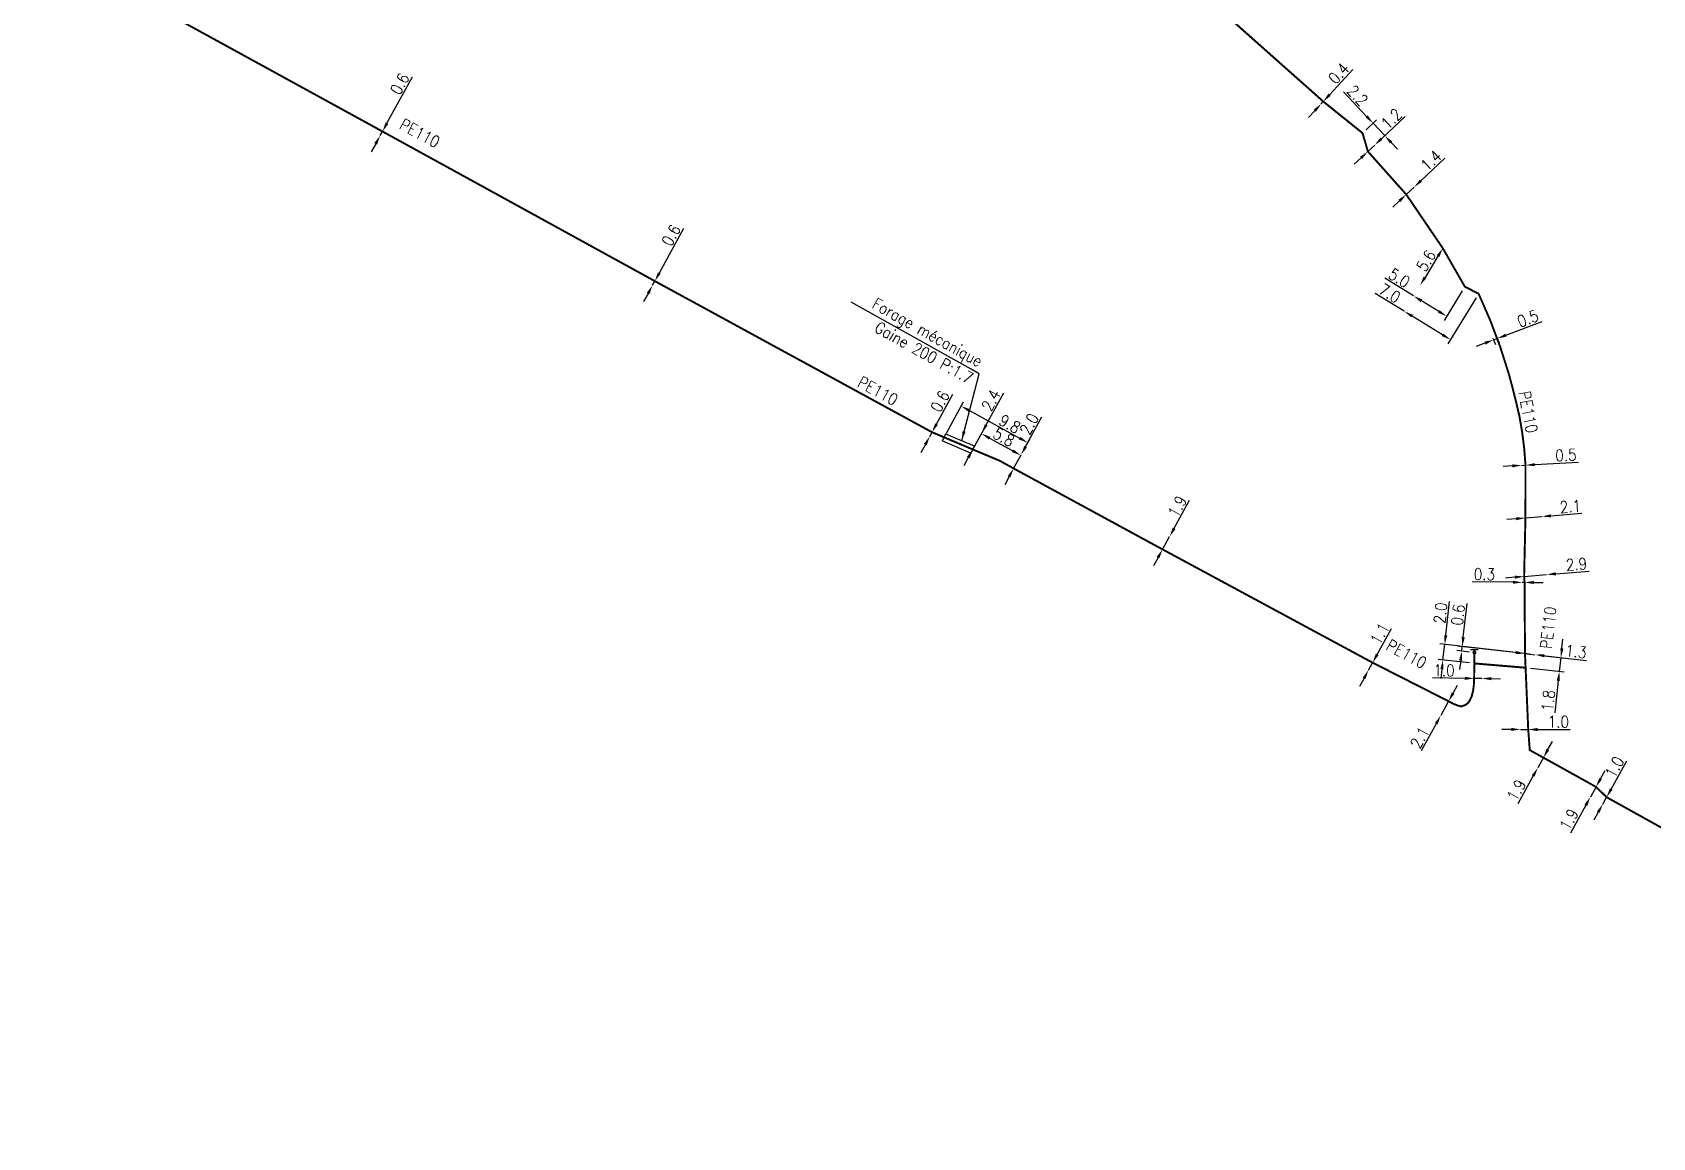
# Model space of a CAD drawing. Header units: millimetres. Extents: x 108995 to 110001, y 128245 to 129001.
# Drawn here: x 109279.2 to 109488.1, y 128623.9 to 128766.4 of the extents above; entities that cross this region are included whole.
import ezdxf
from ezdxf.enums import TextEntityAlignment as Align

# ---------------------------------------------------------------- set-up
doc = ezdxf.new("R2010")
doc.units = ezdxf.units.MM
doc.header["$PDMODE"] = 34
doc.linetypes.add('L_100_PE', pattern=[14, 10, -1.5, 1, -1.5])
doc.layers.get('0').update_dxf_attribs({"linetype": 'CONTINUOUS'})
doc.layers.get('Defpoints').update_dxf_attribs({"linetype": 'CONTINUOUS'})
for name, color, linetype in [('L_140', 3, 'CONTINUOUS'), ('L_300', 7, 'CONTINUOUS'), ('L_340', 7, 'CONTINUOUS'), ('L_400', 7, 'CONTINUOUS')]:
    doc.layers.add(name, color=color, linetype=linetype)
doc.styles.add('G_ROMANS', font='ROMANS.SHX', dxfattribs={"width": 0.75})
doc.styles.get("Standard").update_dxf_attribs({"font": 'romans.shx', "width": 0.85})
doc.dimstyles.get("Standard").update_dxf_attribs({"dimtxt": 1.5, "dimasz": 1.2, "dimexe": 0.625, "dimexo": 0.625, "dimgap": 0.25, "dimtad": 1, "dimdec": 1, "dimzin": 0, "dimdsep": 46, "dimtxsty": 'Standard', "dimcen": -0.5, "dimadec": 0, "dimazin": 0, "dimtfac": 1, "dimtdec": 1, "dimtmove": 0, "dimatfit": 3, "dimfxl": 1, "dimtolj": 1, "dimtzin": 0, "dimarcsym": 0})

# ---------------------------------------------------------------- blocks, each defined once
blk = doc.blocks.new('*D339')
at = {"layer": 'Defpoints', "color": 0, "linetype": 'Continuous', "transparency": 16777216}
for p in [(109452.27, 128751.89), (109452.27, 128751.89), (109451.39, 128751.07)]:
    blk.add_point(p, dxfattribs=at)
at = {"layer": 'L_140', "color": 0, "linetype": 'Continuous', "lineweight": -2, "transparency": 16777216}
for p, q in [((109453.14, 128752.71), (109456.19, 128755.58)), ((109451.39, 128751.07), (109452.27, 128751.89)), ((109450.52, 128750.24), (109449.64, 128749.42))]:
    blk.add_line(p, q, dxfattribs=at)
at = {"layer": 'L_140', "color": 0, "linetype": 'Continuous', "transparency": 16777216}
for points in [[(109453, 128752.86), (109453.28, 128752.56), (109452.27, 128751.89)], [(109450.38, 128750.39), (109450.65, 128750.1), (109451.39, 128751.07)]]:
    blk.add_solid(points, dxfattribs=at)
at = {"layer": 'L_140', "color": 0, "linetype": 'Continuous', "transparency": 16777216, "insert": (109454.42, 128755.28), "char_height": 1.5, "attachment_point": 5, "rotation": 43.2422}
blk.add_mtext('\\A1;1.2', dxfattribs=at)
blk = doc.blocks.new('*D340')
at = {"layer": 'Defpoints', "color": 0, "linetype": 'Continuous', "transparency": 16777216}
for p in [(109456.34, 128745.52), (109457.36, 128746.48), (109457.36, 128746.48)]:
    blk.add_point(p, dxfattribs=at)
at = {"layer": 'L_140', "color": 0, "linetype": 'Continuous', "lineweight": -2, "transparency": 16777216}
for p, q in [((109458.23, 128747.3), (109461.33, 128750.21)), ((109455.91, 128745.97), (109455.91, 128745.97)), ((109456.34, 128745.52), (109457.36, 128746.48)), ((109456.93, 128746.93), (109456.93, 128746.93)), ((109455.46, 128744.69), (109454.59, 128743.87))]:
    blk.add_line(p, q, dxfattribs=at)
at = {"layer": 'L_140', "color": 0, "linetype": 'Continuous', "transparency": 16777216}
for points in [[(109458.09, 128747.44), (109458.37, 128747.15), (109457.36, 128746.48)], [(109455.33, 128744.84), (109455.6, 128744.55), (109456.34, 128745.52)]]:
    blk.add_solid(points, dxfattribs=at)
at = {"layer": 'L_140', "color": 0, "linetype": 'Continuous', "transparency": 16777216, "insert": (109459.53, 128749.89), "char_height": 1.5, "attachment_point": 5, "rotation": 43.2422}
blk.add_mtext('\\A1;1.4', dxfattribs=at)
blk = doc.blocks.new('*D341')
at = {"layer": 'Defpoints', "color": 0, "linetype": 'Continuous', "transparency": 16777216}
for p in [(109445.36, 128757.21), (109445.36, 128757.21), (109445.64, 128757.51)]:
    blk.add_point(p, dxfattribs=at)
at = {"layer": 'L_140', "color": 0, "linetype": 'Continuous', "lineweight": -2, "transparency": 16777216}
for p, q in [((109446.45, 128758.39), (109449.46, 128761.65)), ((109444.55, 128756.33), (109443.74, 128755.45)), ((109445.36, 128757.21), (109445.64, 128757.51))]:
    blk.add_line(p, q, dxfattribs=at)
at = {"layer": 'L_140', "color": 0, "linetype": 'Continuous', "transparency": 16777216}
for points in [[(109446.3, 128758.53), (109446.6, 128758.25), (109445.64, 128757.51)], [(109444.4, 128756.47), (109444.7, 128756.2), (109445.36, 128757.21)]]:
    blk.add_solid(points, dxfattribs=at)
at = {"layer": 'L_140', "color": 0, "linetype": 'Continuous', "transparency": 16777216, "insert": (109447.62, 128761.14), "char_height": 1.5, "attachment_point": 5, "rotation": 47.2914}
blk.add_mtext('\\A1;0.4', dxfattribs=at)
blk = doc.blocks.new('*D342')
at = {"layer": 'Defpoints', "color": 0, "linetype": 'Continuous', "transparency": 16777216}
for p in [(109450.7, 128753.44), (109452.21, 128751.83), (109453.56, 128753.11)]:
    blk.add_point(p, dxfattribs=at)
at = {"layer": 'L_140', "color": 0, "linetype": 'Continuous', "lineweight": -2, "transparency": 16777216}
for p, q in [((109451.23, 128755.58), (109448.24, 128758.77)), ((109451.16, 128753.87), (109452.51, 128755.14)), ((109453.56, 128753.11), (109452.05, 128754.71)), ((109454.38, 128752.23), (109455.21, 128751.36))]:
    blk.add_line(p, q, dxfattribs=at)
at = {"layer": 'L_140', "color": 0, "linetype": 'Continuous', "transparency": 16777216}
for points in [[(109451.38, 128755.72), (109451.09, 128755.45), (109452.05, 128754.71)], [(109454.53, 128752.37), (109454.24, 128752.1), (109453.56, 128753.11)]]:
    blk.add_solid(points, dxfattribs=at)
at = {"layer": 'L_140', "color": 0, "linetype": 'Continuous', "transparency": 16777216, "insert": (109450.05, 128758.3), "char_height": 1.5, "attachment_point": 5, "rotation": 313.2422}
blk.add_mtext('\\A1;2.2', dxfattribs=at)
blk = doc.blocks.new('*D343')
at = {"layer": 'Defpoints', "color": 0, "linetype": 'Continuous', "transparency": 16777216}
for p in [(109471.71, 128703.8), (109473.81, 128703.98), (109473.81, 128703.98)]:
    blk.add_point(p, dxfattribs=at)
at = {"layer": 'L_140', "color": 0, "linetype": 'Continuous', "lineweight": -2, "transparency": 16777216}
for p, q in [((109470.52, 128703.7), (109469.32, 128703.61)), ((109471.71, 128703.8), (109473.81, 128703.98)), ((109475, 128704.08), (109478.99, 128704.41))]:
    blk.add_line(p, q, dxfattribs=at)
at = {"layer": 'L_140', "color": 0, "linetype": 'Continuous', "transparency": 16777216}
for points in [[(109470.5, 128703.9), (109470.53, 128703.51), (109471.71, 128703.8)], [(109474.98, 128704.28), (109475.02, 128703.88), (109473.81, 128703.98)]]:
    blk.add_solid(points, dxfattribs=at)
at = {"layer": 'L_140', "color": 0, "linetype": 'Continuous', "transparency": 16777216, "insert": (109477.51, 128705.29), "char_height": 1.5, "attachment_point": 5, "rotation": 4.7749}
blk.add_mtext('\\A1;2.1', dxfattribs=at)
blk = doc.blocks.new('*D344')
at = {"layer": 'Defpoints', "color": 0, "linetype": 'Continuous', "transparency": 16777216}
for p in [(109471.54, 128696.26), (109474.43, 128696.5), (109474.43, 128696.5)]:
    blk.add_point(p, dxfattribs=at)
at = {"layer": 'L_140', "color": 0, "linetype": 'Continuous', "lineweight": -2, "transparency": 16777216}
for p, q in [((109470.34, 128696.16), (109469.15, 128696.06)), ((109471.54, 128696.26), (109474.43, 128696.5)), ((109475.63, 128696.6), (109479.92, 128696.96))]:
    blk.add_line(p, q, dxfattribs=at)
at = {"layer": 'L_140', "color": 0, "linetype": 'Continuous', "transparency": 16777216}
for points in [[(109470.33, 128696.36), (109470.36, 128695.96), (109471.54, 128696.26)], [(109475.61, 128696.8), (109475.64, 128696.4), (109474.43, 128696.5)]]:
    blk.add_solid(points, dxfattribs=at)
at = {"layer": 'L_140', "color": 0, "linetype": 'Continuous', "transparency": 16777216, "insert": (109478.29, 128697.83), "char_height": 1.5, "attachment_point": 5, "rotation": 4.7748}
blk.add_mtext('\\A1;2.9', dxfattribs=at)
blk = doc.blocks.new('*D345')
at = {"layer": 'Defpoints', "color": 0, "linetype": 'Continuous', "transparency": 16777216}
for p in [(109461.06, 128738.58), (109458.13, 128733.81), (109458.13, 128733.81)]:
    blk.add_point(p, dxfattribs=at)
at = {"layer": 'L_140', "color": 0, "linetype": 'Continuous', "lineweight": -2, "transparency": 16777216}
blk.add_line((109460.43, 128737.56), (109458.76, 128734.83), dxfattribs=at)
at = {"layer": 'L_140', "color": 0, "linetype": 'Continuous', "transparency": 16777216}
for points in [[(109460.26, 128737.67), (109460.6, 128737.46), (109461.06, 128738.58)], [(109458.58, 128734.94), (109458.93, 128734.73), (109458.13, 128733.81)]]:
    blk.add_solid(points, dxfattribs=at)
at = {"layer": 'L_140', "color": 0, "linetype": 'Continuous', "transparency": 16777216, "insert": (109458.9, 128736.98), "char_height": 1.5, "attachment_point": 5, "rotation": 58.447}
blk.add_mtext('\\A1;5.6', dxfattribs=at)
blk = doc.blocks.new('*D346')
at = {"layer": 'Defpoints', "color": 0, "linetype": 'Continuous', "transparency": 16777216}
for p in [(109467.3, 128727.59), (109467.61, 128726.78), (109467.77, 128727.77)]:
    blk.add_point(p, dxfattribs=at)
at = {"layer": 'L_140', "color": 0, "linetype": 'Continuous', "lineweight": -2, "transparency": 16777216}
for p, q in [((109469.2, 128727.38), (109473.87, 128729.15)), ((109466.49, 128726.35), (109465.36, 128725.92)), ((109467.52, 128727), (109467.83, 128726.19)), ((109467.61, 128726.78), (109468.08, 128726.95)), ((109467.99, 128727.18), (109468.3, 128726.37))]:
    blk.add_line(p, q, dxfattribs=at)
at = {"layer": 'L_140', "color": 0, "linetype": 'Continuous', "transparency": 16777216}
for points in [[(109466.42, 128726.54), (109466.56, 128726.16), (109467.61, 128726.78)], [(109469.13, 128727.56), (109469.27, 128727.19), (109468.08, 128726.95)]]:
    blk.add_solid(points, dxfattribs=at)
at = {"layer": 'L_140', "color": 0, "linetype": 'Continuous', "transparency": 16777216, "insert": (109472.03, 128729.52), "char_height": 1.5, "attachment_point": 5, "rotation": 20.7503}
blk.add_mtext('\\A1;0.5', dxfattribs=at)
blk = doc.blocks.new('*D347')
at = {"layer": 'Defpoints', "color": 0, "linetype": 'Continuous', "transparency": 16777216}
for p in [(109471.22, 128710.59), (109471.22, 128710.59), (109471.72, 128710.61)]:
    blk.add_point(p, dxfattribs=at)
at = {"layer": 'L_140', "color": 0, "linetype": 'Continuous', "lineweight": -2, "transparency": 16777216}
for p, q in [((109470.02, 128710.52), (109468.83, 128710.45)), ((109471.22, 128710.59), (109471.72, 128710.61)), ((109472.92, 128710.68), (109478.57, 128711))]:
    blk.add_line(p, q, dxfattribs=at)
at = {"layer": 'L_140', "color": 0, "linetype": 'Continuous', "transparency": 16777216}
for points in [[(109470.01, 128710.72), (109470.03, 128710.32), (109471.22, 128710.59)], [(109472.91, 128710.88), (109472.93, 128710.48), (109471.72, 128710.61)]]:
    blk.add_solid(points, dxfattribs=at)
at = {"layer": 'L_140', "color": 0, "linetype": 'Continuous', "transparency": 16777216, "insert": (109476.93, 128711.91), "char_height": 1.5, "attachment_point": 5, "rotation": 3.1886}
blk.add_mtext('\\A1;0.5', dxfattribs=at)
blk = doc.blocks.new('*D348')
at = {"layer": 'Defpoints', "color": 0, "linetype": 'Continuous', "transparency": 16777216}
for p in [(109459.63, 128736.25), (109463.89, 128733.64), (109457.28, 128732.44)]:
    blk.add_point(p, dxfattribs=at)
at = {"layer": 'L_140', "color": 0, "linetype": 'Continuous', "lineweight": -2, "transparency": 16777216}
for p, q in [((109457.28, 128732.44), (109453.56, 128734.72)), ((109463.56, 128733.1), (109461.22, 128729.29)), ((109460.52, 128730.45), (109458.31, 128731.81))]:
    blk.add_line(p, q, dxfattribs=at)
at = {"layer": 'L_140', "color": 0, "linetype": 'Continuous', "transparency": 16777216}
for points in [[(109458.41, 128731.98), (109458.2, 128731.64), (109457.28, 128732.44)], [(109460.63, 128730.62), (109460.42, 128730.28), (109461.54, 128729.82)]]:
    blk.add_solid(points, dxfattribs=at)
at = {"layer": 'L_140', "color": 0, "linetype": 'Continuous', "transparency": 16777216, "insert": (109455.43, 128734.75), "char_height": 1.5, "attachment_point": 5, "rotation": 328.447}
blk.add_mtext('\\A1;5.0', dxfattribs=at)
blk = doc.blocks.new('*D349')
at = {"layer": 'Defpoints', "color": 0, "linetype": 'Continuous', "transparency": 16777216}
for p in [(109459.71, 128736.38), (109465.67, 128732.72), (109456.07, 128730.46)]:
    blk.add_point(p, dxfattribs=at)
at = {"layer": 'L_140', "color": 0, "linetype": 'Continuous', "lineweight": -2, "transparency": 16777216}
for p, q in [((109456.07, 128730.46), (109452.35, 128732.75)), ((109465.35, 128732.19), (109461.71, 128726.27)), ((109461.01, 128727.43), (109457.09, 128729.84))]:
    blk.add_line(p, q, dxfattribs=at)
at = {"layer": 'L_140', "color": 0, "linetype": 'Continuous', "transparency": 16777216}
for points in [[(109457.2, 128730.01), (109456.99, 128729.67), (109456.07, 128730.46)], [(109461.12, 128727.6), (109460.91, 128727.26), (109462.04, 128726.8)]]:
    blk.add_solid(points, dxfattribs=at)
at = {"layer": 'L_140', "color": 0, "linetype": 'Continuous', "transparency": 16777216, "insert": (109454.22, 128732.77), "char_height": 1.5, "attachment_point": 5, "rotation": 328.447}
blk.add_mtext('\\A1;7.0', dxfattribs=at)
blk = doc.blocks.new('*D443')
at = {"layer": 'Defpoints', "color": 0, "linetype": 'Continuous', "transparency": 16777216}
for p in [(109324.3, 128753.65), (109324.3, 128753.65), (109324.01, 128753.12)]:
    blk.add_point(p, dxfattribs=at)
at = {"layer": 'L_140', "color": 0, "linetype": 'Continuous', "lineweight": -2, "transparency": 16777216}
for p, q in [((109324.88, 128754.7), (109328.17, 128760.7)), ((109323.76, 128753.95), (109323.76, 128753.95)), ((109324.01, 128753.12), (109324.3, 128753.65)), ((109323.44, 128752.07), (109322.86, 128751.02)), ((109323.47, 128753.43), (109323.47, 128753.43))]:
    blk.add_line(p, q, dxfattribs=at)
at = {"layer": 'L_140', "color": 0, "linetype": 'Continuous', "transparency": 16777216}
for points in [[(109324.7, 128754.8), (109325.06, 128754.61), (109324.3, 128753.65)], [(109323.26, 128752.17), (109323.61, 128751.98), (109324.01, 128753.12)]]:
    blk.add_solid(points, dxfattribs=at)
at = {"layer": 'L_140', "color": 0, "linetype": 'Continuous', "transparency": 16777216, "insert": (109326.53, 128759.79), "char_height": 1.5, "attachment_point": 5, "rotation": 61.2662}
blk.add_mtext('\\A1;0.6', dxfattribs=at)
blk = doc.blocks.new('*D445')
at = {"layer": 'Defpoints', "color": 0, "linetype": 'Continuous', "transparency": 16777216}
for p in [(109359.14, 128733.82), (109359.43, 128734.35), (109359.43, 128734.35)]:
    blk.add_point(p, dxfattribs=at)
at = {"layer": 'L_140', "color": 0, "linetype": 'Continuous', "lineweight": -2, "transparency": 16777216}
for p, q in [((109360.01, 128735.4), (109363.17, 128741.16)), ((109358.88, 128734.65), (109358.88, 128734.65)), ((109358.56, 128732.77), (109357.98, 128731.72)), ((109358.59, 128734.12), (109358.59, 128734.12)), ((109359.14, 128733.82), (109359.43, 128734.35))]:
    blk.add_line(p, q, dxfattribs=at)
at = {"layer": 'L_140', "color": 0, "linetype": 'Continuous', "transparency": 16777216}
for points in [[(109359.83, 128735.5), (109360.18, 128735.3), (109359.43, 128734.35)], [(109358.39, 128732.87), (109358.74, 128732.67), (109359.14, 128733.82)]]:
    blk.add_solid(points, dxfattribs=at)
at = {"layer": 'L_140', "color": 0, "linetype": 'Continuous', "transparency": 16777216, "insert": (109361.53, 128740.25), "char_height": 1.5, "attachment_point": 5, "rotation": 61.2041}
blk.add_mtext('\\A1;0.6', dxfattribs=at)
blk = doc.blocks.new('*D446')
at = {"layer": 'Defpoints', "color": 0, "linetype": 'Continuous', "transparency": 16777216}
for p in [(109394.89, 128714.33), (109395.18, 128714.86), (109395.18, 128714.86)]:
    blk.add_point(p, dxfattribs=at)
at = {"layer": 'L_140', "color": 0, "linetype": 'Continuous', "lineweight": -2, "transparency": 16777216}
for p, q in [((109395.75, 128715.91), (109397.84, 128719.75)), ((109394.89, 128714.33), (109395.18, 128714.86)), ((109394.32, 128713.28), (109393.74, 128712.22))]:
    blk.add_line(p, q, dxfattribs=at)
at = {"layer": 'L_140', "color": 0, "linetype": 'Continuous', "transparency": 16777216}
for points in [[(109395.58, 128716.01), (109395.93, 128715.82), (109395.18, 128714.86)], [(109394.14, 128713.37), (109394.49, 128713.18), (109394.89, 128714.33)]]:
    blk.add_solid(points, dxfattribs=at)
at = {"layer": 'L_140', "color": 0, "linetype": 'Continuous', "transparency": 16777216, "insert": (109396.21, 128718.84), "char_height": 1.5, "attachment_point": 5, "rotation": 61.4338}
blk.add_mtext('\\A1;0.6', dxfattribs=at)
blk = doc.blocks.new('*D447')
at = {"layer": 'Defpoints', "color": 0, "linetype": 'Continuous', "transparency": 16777216}
for p in [(109401.58, 128714.75), (109400.43, 128712.64), (109400.43, 128712.64)]:
    blk.add_point(p, dxfattribs=at)
at = {"layer": 'L_400', "color": 0, "linetype": 'Continuous', "lineweight": -2, "transparency": 16777216}
for p, q in [((109402.17, 128715.8), (109404.43, 128719.92)), ((109400.43, 128712.64), (109401.59, 128714.75)), ((109402.13, 128714.45), (109402.14, 128714.45)), ((109399.85, 128711.59), (109399.28, 128710.54))]:
    blk.add_line(p, q, dxfattribs=at)
at = {"layer": 'L_400', "color": 0, "linetype": 'Continuous', "transparency": 16777216}
for points in [[(109401.99, 128715.9), (109402.34, 128715.7), (109401.59, 128714.75)], [(109399.68, 128711.69), (109400.03, 128711.5), (109400.43, 128712.64)]]:
    blk.add_solid(points, dxfattribs=at)
at = {"layer": 'L_400', "color": 0, "linetype": 'Continuous', "transparency": 16777216, "insert": (109402.78, 128718.99), "char_height": 1.5, "attachment_point": 5, "rotation": 61.2062}
blk.add_mtext('\\A1;2.4', dxfattribs=at)
blk = doc.blocks.new('*D448')
at = {"layer": 'Defpoints', "color": 0, "linetype": 'Continuous', "transparency": 16777216}
for p in [(109406.66, 128711.95), (109405.69, 128710.2), (109405.7, 128710.19)]:
    blk.add_point(p, dxfattribs=at)
at = {"layer": 'L_140', "color": 0, "linetype": 'Continuous', "lineweight": -2, "transparency": 16777216}
for p, q in [((109407.24, 128713), (109409.35, 128716.83)), ((109405.7, 128710.19), (109406.67, 128711.95)), ((109407.21, 128711.65), (109407.21, 128711.65)), ((109406.24, 128709.9), (109406.25, 128709.89)), ((109405.12, 128709.14), (109404.55, 128708.09))]:
    blk.add_line(p, q, dxfattribs=at)
at = {"layer": 'L_140', "color": 0, "linetype": 'Continuous', "transparency": 16777216}
for points in [[(109407.07, 128713.1), (109407.42, 128712.9), (109406.67, 128711.95)], [(109404.95, 128709.24), (109405.3, 128709.05), (109405.7, 128710.19)]]:
    blk.add_solid(points, dxfattribs=at)
at = {"layer": 'L_140', "color": 0, "linetype": 'Continuous', "transparency": 16777216, "insert": (109407.71, 128715.92), "char_height": 1.5, "attachment_point": 5, "rotation": 61.2062}
blk.add_mtext('\\A1;2.0', dxfattribs=at)
blk = doc.blocks.new('*D449')
at = {"layer": 'Defpoints', "color": 0, "linetype": 'Continuous', "transparency": 16777216}
for p in [(109400.43, 128712.64), (109406.63, 128711.88), (109406.67, 128711.95)]:
    blk.add_point(p, dxfattribs=at)
at = {"layer": 'L_400', "color": 0, "linetype": 'Continuous', "lineweight": -2, "transparency": 16777216}
for p, q in [((109400.73, 128713.19), (109401.85, 128715.22)), ((109402.6, 128714.1), (109405.58, 128712.46)), ((109406.36, 128711.4), (109406.33, 128711.34))]:
    blk.add_line(p, q, dxfattribs=at)
at = {"layer": 'L_400', "color": 0, "linetype": 'Continuous', "transparency": 16777216}
for points in [[(109402.7, 128714.27), (109402.5, 128713.92), (109401.55, 128714.68)], [(109405.68, 128712.64), (109405.48, 128712.29), (109406.63, 128711.88)]]:
    blk.add_solid(points, dxfattribs=at)
at = {"layer": 'L_400', "color": 0, "linetype": 'Continuous', "transparency": 16777216, "insert": (109404.43, 128714.23), "char_height": 1.5, "attachment_point": 5, "rotation": 331.2062}
blk.add_mtext('\\A1;5.8', dxfattribs=at)
blk = doc.blocks.new('*D450')
at = {"layer": 'Defpoints', "color": 0, "linetype": 'Continuous', "transparency": 16777216}
for p in [(109396.73, 128714.21), (109406.67, 128711.95), (109407.53, 128713.51)]:
    blk.add_point(p, dxfattribs=at)
at = {"layer": 'L_400', "color": 0, "linetype": 'Continuous', "lineweight": -2, "transparency": 16777216}
for p, q in [((109397.03, 128714.75), (109399.24, 128718.78)), ((109399.99, 128717.65), (109406.47, 128714.09)), ((109406.97, 128712.5), (109407.83, 128714.06))]:
    blk.add_line(p, q, dxfattribs=at)
at = {"layer": 'L_400', "color": 0, "linetype": 'Continuous', "transparency": 16777216}
for points in [[(109400.09, 128717.83), (109399.89, 128717.48), (109398.94, 128718.23)], [(109406.57, 128714.27), (109406.38, 128713.92), (109407.53, 128713.51)]]:
    blk.add_solid(points, dxfattribs=at)
at = {"layer": 'L_400', "color": 0, "linetype": 'Continuous', "transparency": 16777216, "insert": (109405.2, 128715.93), "char_height": 1.5, "attachment_point": 5, "rotation": 331.2062}
blk.add_mtext('\\A1;9.8', dxfattribs=at)
blk = doc.blocks.new('*D451')
at = {"layer": 'Defpoints', "color": 0, "linetype": 'Continuous', "transparency": 16777216}
for p in [(109425.82, 128701.42), (109424.91, 128699.75), (109424.91, 128699.75)]:
    blk.add_point(p, dxfattribs=at)
at = {"layer": 'L_140', "color": 0, "linetype": 'Continuous', "lineweight": -2, "transparency": 16777216}
for p, q in [((109426.4, 128702.47), (109428.39, 128706.09)), ((109424.91, 128699.75), (109425.82, 128701.42)), ((109424.33, 128698.7), (109423.75, 128697.65))]:
    blk.add_line(p, q, dxfattribs=at)
at = {"layer": 'L_140', "color": 0, "linetype": 'Continuous', "transparency": 16777216}
for points in [[(109426.23, 128702.57), (109426.58, 128702.37), (109425.82, 128701.42)], [(109424.15, 128698.8), (109424.5, 128698.61), (109424.91, 128699.75)]]:
    blk.add_solid(points, dxfattribs=at)
at = {"layer": 'L_140', "color": 0, "linetype": 'Continuous', "transparency": 16777216, "insert": (109426.81, 128705.29), "char_height": 1.5, "attachment_point": 5, "rotation": 61.2062}
blk.add_mtext('\\A1;1.9', dxfattribs=at)
blk = doc.blocks.new('*D452')
at = {"layer": 'Defpoints', "color": 0, "linetype": 'Continuous', "transparency": 16777216}
for p in [(109452, 128685.14), (109452, 128685.14), (109451.47, 128684.18)]:
    blk.add_point(p, dxfattribs=at)
at = {"layer": 'L_140', "color": 0, "linetype": 'Continuous', "lineweight": -2, "transparency": 16777216}
for p, q in [((109452.58, 128686.19), (109454.43, 128689.54)), ((109451.47, 128684.18), (109452, 128685.14)), ((109450.89, 128683.13), (109450.31, 128682.08))]:
    blk.add_line(p, q, dxfattribs=at)
at = {"layer": 'L_140', "color": 0, "linetype": 'Continuous', "transparency": 16777216}
for points in [[(109452.41, 128686.29), (109452.76, 128686.1), (109452, 128685.14)], [(109450.72, 128683.23), (109451.07, 128683.03), (109451.47, 128684.18)]]:
    blk.add_solid(points, dxfattribs=at)
at = {"layer": 'L_140', "color": 0, "linetype": 'Continuous', "transparency": 16777216, "insert": (109452.92, 128688.88), "char_height": 1.5, "attachment_point": 5, "rotation": 61.1135}
blk.add_mtext('\\A1;1.1', dxfattribs=at)
blk = doc.blocks.new('*D453')
at = {"layer": 'Defpoints', "color": 0, "linetype": 'Continuous', "transparency": 16777216}
for p in [(109460.78, 128678.32), (109461.8, 128680.16), (109461.8, 128680.16)]:
    blk.add_point(p, dxfattribs=at)
at = {"layer": 'L_140', "color": 0, "linetype": 'Continuous', "lineweight": -2, "transparency": 16777216}
for p, q in [((109462.38, 128681.21), (109462.96, 128682.26)), ((109461.8, 128680.16), (109460.78, 128678.32)), ((109460.2, 128677.27), (109458.27, 128673.76))]:
    blk.add_line(p, q, dxfattribs=at)
at = {"layer": 'L_140', "color": 0, "linetype": 'Continuous', "transparency": 16777216}
for points in [[(109462.2, 128681.3), (109462.55, 128681.11), (109461.8, 128680.16)], [(109460.03, 128677.36), (109460.38, 128677.17), (109460.78, 128678.32)]]:
    blk.add_solid(points, dxfattribs=at)
at = {"layer": 'L_140', "color": 0, "linetype": 'Continuous', "transparency": 16777216, "insert": (109458.07, 128675.47), "char_height": 1.5, "attachment_point": 5, "rotation": 61.1135}
blk.add_mtext('\\A1;2.1', dxfattribs=at)
blk = doc.blocks.new('*D454')
at = {"layer": 'Defpoints', "color": 0, "linetype": 'Continuous', "transparency": 16777216}
for p in [(109465.09, 128683.11), (109465.09, 128683.11), (109466.09, 128683.1)]:
    blk.add_point(p, dxfattribs=at)
at = {"layer": 'L_140', "color": 0, "linetype": 'Continuous', "lineweight": -2, "transparency": 16777216}
for p, q in [((109463.89, 128683.12), (109459.71, 128683.17)), ((109466.09, 128683.1), (109465.09, 128683.11)), ((109465.09, 128682.48), (109465.09, 128682.48)), ((109466.09, 128682.47), (109466.09, 128682.47)), ((109467.29, 128683.08), (109468.49, 128683.07))]:
    blk.add_line(p, q, dxfattribs=at)
at = {"layer": 'L_140', "color": 0, "linetype": 'Continuous', "transparency": 16777216}
for points in [[(109463.9, 128683.32), (109463.89, 128682.92), (109465.09, 128683.11)], [(109467.3, 128683.28), (109467.29, 128682.88), (109466.09, 128683.1)]]:
    blk.add_solid(points, dxfattribs=at)
at = {"layer": 'L_140', "color": 0, "linetype": 'Continuous', "transparency": 16777216, "insert": (109461.21, 128684.15), "char_height": 1.5, "attachment_point": 5, "rotation": 359.3201}
blk.add_mtext('\\A1;1.0', dxfattribs=at)
blk = doc.blocks.new('*D455')
at = {"layer": 'Defpoints', "color": 0, "linetype": 'Continuous', "transparency": 16777216}
for p in [(109463.49, 128686.63), (109465.13, 128686.44), (109472.94, 128686.17)]:
    blk.add_point(p, dxfattribs=at)
at = {"layer": 'L_340', "color": 0, "linetype": 'Continuous', "lineweight": -2, "transparency": 16777216}
for p, q in [((109463.69, 128688.42), (109464.18, 128692.76)), ((109464.51, 128686.51), (109462.87, 128686.7)), ((109472.32, 128686.24), (109462.94, 128687.29)), ((109463.49, 128686.63), (109463.56, 128687.22)), ((109463.36, 128685.43), (109463.22, 128684.24))]:
    blk.add_line(p, q, dxfattribs=at)
at = {"layer": 'L_340', "color": 0, "linetype": 'Continuous', "transparency": 16777216}
for points in [[(109463.16, 128685.46), (109463.55, 128685.41), (109463.49, 128686.63)], [(109463.49, 128688.44), (109463.89, 128688.39), (109463.56, 128687.22)]]:
    blk.add_solid(points, dxfattribs=at)
at = {"layer": 'L_340', "color": 0, "linetype": 'Continuous', "transparency": 16777216, "insert": (109463.01, 128691.3), "char_height": 1.5, "attachment_point": 5, "rotation": 83.5943}
blk.add_mtext('\\A1;0.6', dxfattribs=at)
blk = doc.blocks.new('*D456')
at = {"layer": 'Defpoints', "color": 0, "linetype": 'Continuous', "transparency": 16777216}
for p in [(109461.07, 128685.49), (109465.12, 128685.04), (109472.94, 128686.17)]:
    blk.add_point(p, dxfattribs=at)
at = {"layer": 'L_140', "color": 0, "linetype": 'Continuous', "lineweight": -2, "transparency": 16777216}
for p, q in [((109461.43, 128688.67), (109461.92, 128693.01)), ((109472.32, 128686.24), (109460.68, 128687.55)), ((109461.07, 128685.49), (109461.3, 128687.48)), ((109464.5, 128685.11), (109460.45, 128685.56)), ((109460.94, 128684.3), (109460.81, 128683.1))]:
    blk.add_line(p, q, dxfattribs=at)
at = {"layer": 'L_140', "color": 0, "linetype": 'Continuous', "transparency": 16777216}
for points in [[(109461.23, 128688.69), (109461.63, 128688.65), (109461.3, 128687.48)], [(109460.74, 128684.32), (109461.14, 128684.27), (109461.07, 128685.49)]]:
    blk.add_solid(points, dxfattribs=at)
at = {"layer": 'L_140', "color": 0, "linetype": 'Continuous', "transparency": 16777216, "insert": (109460.75, 128691.55), "char_height": 1.5, "attachment_point": 5, "rotation": 83.5943}
blk.add_mtext('\\A1;2.0', dxfattribs=at)
blk = doc.blocks.new('L_340_07')
at = {"color": 0, "linetype": 'Continuous', "const_width": 0.25, "flags": 128}
blk.add_lwpolyline([(0, 0), (0.35, 0)], dxfattribs=at)
at = {"color": 0, "linetype": 'Continuous', "flags": 128}
blk.add_lwpolyline([(0.35, -0.5), (0.35, 0.5)], dxfattribs=at)
at = {"color": 0, "linetype": 'Continuous', "width": 0.75, "flags": 3}
for tag, p in [('DEF_LEG', (0.72, -3.47)), ('DEF_COUP', (0.72, -5.97)), ('DEF_TYPE', (0.72, -8.47))]:
    blk.add_attdef(tag, text='', height=1.2, dxfattribs=at).set_placement(p, align=Align.MIDDLE)
blk = doc.blocks.new('L_300_12')
at = {"color": 0, "linetype": 'Continuous', "const_width": 0.248, "flags": 128}
blk.add_lwpolyline([(-0.13, 0, 1), (0.13, 0, 1)], format="xyb", close=True, dxfattribs=at)
at = {"linetype": 'Continuous', "style": 'G_ROMANS', "width": 0.75}
blk.add_attdef('P', text='', height=1, dxfattribs=at).set_placement((0, 1.33), align=Align.MIDDLE_CENTER)
at = {"color": 0, "linetype": 'Continuous', "width": 0.75, "flags": 3}
for tag, p in [('DEF_LEG', (0, -5)), ('DEF_COUP', (0, -7.5)), ('DEF_TYPE', (0, -10))]:
    blk.add_attdef(tag, text='', height=1.2, dxfattribs=at).set_placement(p, align=Align.MIDDLE)
blk = doc.blocks.new('*D457')
at = {"layer": 'Defpoints', "color": 0, "linetype": 'Continuous', "transparency": 16777216}
for p in [(109471.65, 128686.31), (109471.65, 128686.31), (109472.94, 128686.17)]:
    blk.add_point(p, dxfattribs=at)
at = {"layer": 'L_140', "color": 0, "linetype": 'Continuous', "lineweight": -2, "transparency": 16777216}
for p, q in [((109470.46, 128686.45), (109469.27, 128686.58)), ((109471.58, 128685.69), (109471.58, 128685.69)), ((109471.65, 128686.31), (109472.94, 128686.17)), ((109472.87, 128685.55), (109472.87, 128685.55)), ((109474.14, 128686.04), (109479.6, 128685.42))]:
    blk.add_line(p, q, dxfattribs=at)
at = {"layer": 'L_140', "color": 0, "linetype": 'Continuous', "transparency": 16777216}
for points in [[(109470.48, 128686.65), (109470.44, 128686.25), (109471.65, 128686.31)], [(109474.16, 128686.23), (109474.11, 128685.84), (109472.94, 128686.17)]]:
    blk.add_solid(points, dxfattribs=at)
at = {"layer": 'L_140', "color": 0, "linetype": 'Continuous', "transparency": 16777216, "insert": (109478.23, 128686.58), "char_height": 1.5, "attachment_point": 5, "rotation": 353.5943}
blk.add_mtext('\\A1;1.3', dxfattribs=at)
blk = doc.blocks.new('*D458')
at = {"layer": 'Defpoints', "color": 0, "linetype": 'Continuous', "transparency": 16777216}
for p in [(109471.07, 128676.53), (109472.07, 128676.52), (109472.07, 128676.52)]:
    blk.add_point(p, dxfattribs=at)
at = {"layer": 'L_140', "color": 0, "linetype": 'Continuous', "lineweight": -2, "transparency": 16777216}
for p, q in [((109469.87, 128676.53), (109468.67, 128676.53)), ((109471.07, 128676.53), (109472.07, 128676.52)), ((109473.27, 128676.52), (109477.46, 128676.52))]:
    blk.add_line(p, q, dxfattribs=at)
at = {"layer": 'L_140', "color": 0, "linetype": 'Continuous', "transparency": 16777216}
for points in [[(109469.87, 128676.73), (109469.87, 128676.33), (109471.07, 128676.53)], [(109473.27, 128676.72), (109473.27, 128676.32), (109472.07, 128676.52)]]:
    blk.add_solid(points, dxfattribs=at)
at = {"layer": 'L_140', "color": 0, "linetype": 'Continuous', "transparency": 16777216, "insert": (109475.96, 128677.52), "char_height": 1.5, "attachment_point": 5, "rotation": 359.9781}
blk.add_mtext('\\A1;1.0', dxfattribs=at)
blk = doc.blocks.new('*D459')
at = {"layer": 'Defpoints', "color": 0, "linetype": 'Continuous', "transparency": 16777216}
for p in [(109471.73, 128684.49), (109472.94, 128686.17), (109476.28, 128685.79)]:
    blk.add_point(p, dxfattribs=at)
at = {"layer": 'L_140', "color": 0, "linetype": 'Continuous', "lineweight": -2, "transparency": 16777216}
for p, q in [((109476.42, 128686.99), (109476.55, 128688.18)), ((109473.57, 128686.1), (109476.9, 128685.72)), ((109476.28, 128685.79), (109476.08, 128684.01)), ((109472.35, 128684.42), (109476.7, 128683.94)), ((109475.95, 128682.81), (109475.48, 128678.65))]:
    blk.add_line(p, q, dxfattribs=at)
at = {"layer": 'L_140', "color": 0, "linetype": 'Continuous', "transparency": 16777216}
for points in [[(109476.22, 128687.01), (109476.62, 128686.96), (109476.28, 128685.79)], [(109475.75, 128682.84), (109476.15, 128682.79), (109476.08, 128684.01)]]:
    blk.add_solid(points, dxfattribs=at)
at = {"layer": 'L_140', "color": 0, "linetype": 'Continuous', "transparency": 16777216, "insert": (109474.65, 128680.25), "char_height": 1.5, "attachment_point": 5, "rotation": 83.5943}
blk.add_mtext('\\A1;1.8', dxfattribs=at)
blk = doc.blocks.new('*D460')
at = {"layer": 'Defpoints', "color": 0, "linetype": 'Continuous', "transparency": 16777216}
for p in [(109474.03, 128672.89), (109474.03, 128672.89), (109473.3, 128671.58)]:
    blk.add_point(p, dxfattribs=at)
at = {"layer": 'L_140', "color": 0, "linetype": 'Continuous', "lineweight": -2, "transparency": 16777216}
for p, q in [((109474.61, 128673.94), (109475.19, 128674.99)), ((109474.03, 128672.89), (109473.3, 128671.58)), ((109472.71, 128670.53), (109470.71, 128666.92))]:
    blk.add_line(p, q, dxfattribs=at)
at = {"layer": 'L_140', "color": 0, "linetype": 'Continuous', "transparency": 16777216}
for points in [[(109474.43, 128674.04), (109474.78, 128673.84), (109474.03, 128672.89)], [(109472.54, 128670.63), (109472.89, 128670.43), (109473.3, 128671.58)]]:
    blk.add_solid(points, dxfattribs=at)
at = {"layer": 'L_140', "color": 0, "linetype": 'Continuous', "transparency": 16777216, "insert": (109470.55, 128668.69), "char_height": 1.5, "attachment_point": 5, "rotation": 60.94}
blk.add_mtext('\\A1;1.9', dxfattribs=at)
blk = doc.blocks.new('*D461')
at = {"layer": 'Defpoints', "color": 0, "linetype": 'Continuous', "transparency": 16777216}
for p in [(109480.08, 128667.81), (109480.81, 128669.12), (109480.81, 128669.12)]:
    blk.add_point(p, dxfattribs=at)
at = {"layer": 'L_140', "color": 0, "linetype": 'Continuous', "lineweight": -2, "transparency": 16777216}
for p, q in [((109481.4, 128670.17), (109481.98, 128671.22)), ((109480.81, 128669.12), (109480.08, 128667.81)), ((109479.5, 128666.76), (109477.5, 128663.15))]:
    blk.add_line(p, q, dxfattribs=at)
at = {"layer": 'L_140', "color": 0, "linetype": 'Continuous', "transparency": 16777216}
for points in [[(109481.22, 128670.26), (109481.57, 128670.07), (109480.81, 128669.12)], [(109479.33, 128666.86), (109479.68, 128666.66), (109480.08, 128667.81)]]:
    blk.add_solid(points, dxfattribs=at)
at = {"layer": 'L_140', "color": 0, "linetype": 'Continuous', "transparency": 16777216, "insert": (109477.33, 128664.92), "char_height": 1.5, "attachment_point": 5, "rotation": 60.94}
blk.add_mtext('\\A1;1.9', dxfattribs=at)
blk = doc.blocks.new('*D462')
at = {"layer": 'Defpoints', "color": 0, "linetype": 'Continuous', "transparency": 16777216}
for p in [(109482.18, 128667.79), (109482.18, 128667.79), (109481.69, 128666.91)]:
    blk.add_point(p, dxfattribs=at)
at = {"layer": 'L_140', "color": 0, "linetype": 'Continuous', "lineweight": -2, "transparency": 16777216}
for p, q in [((109482.76, 128668.84), (109484.8, 128672.5)), ((109481.69, 128666.91), (109482.18, 128667.79)), ((109481.11, 128665.86), (109480.53, 128664.82))]:
    blk.add_line(p, q, dxfattribs=at)
at = {"layer": 'L_140', "color": 0, "linetype": 'Continuous', "transparency": 16777216}
for points in [[(109482.59, 128668.93), (109482.94, 128668.74), (109482.18, 128667.79)], [(109480.93, 128665.96), (109481.28, 128665.77), (109481.69, 128666.91)]]:
    blk.add_solid(points, dxfattribs=at)
at = {"layer": 'L_140', "color": 0, "linetype": 'Continuous', "transparency": 16777216, "insert": (109483.2, 128671.68), "char_height": 1.5, "attachment_point": 5, "rotation": 60.94}
blk.add_mtext('\\A1;1.0', dxfattribs=at)
blk = doc.blocks.new('*D477')
at = {"layer": 'Defpoints', "color": 0, "linetype": 'Continuous', "transparency": 16777216}
for p in [(109471.3, 128695.49), (109471.6, 128695.49), (109471.6, 128695.49)]:
    blk.add_point(p, dxfattribs=at)
at = {"layer": 'L_140', "color": 0, "linetype": 'Continuous', "lineweight": -2, "transparency": 16777216}
for p, q in [((109470.1, 128695.51), (109464.82, 128695.57)), ((109471.6, 128695.49), (109471.3, 128695.49)), ((109472.8, 128695.48), (109474, 128695.46)), ((109471.29, 128694.87), (109471.29, 128694.87)), ((109471.59, 128694.86), (109471.59, 128694.86))]:
    blk.add_line(p, q, dxfattribs=at)
at = {"layer": 'L_140', "color": 0, "linetype": 'Continuous', "transparency": 16777216}
for points in [[(109470.1, 128695.71), (109470.09, 128695.31), (109471.3, 128695.49)], [(109472.8, 128695.68), (109472.79, 128695.28), (109471.6, 128695.49)]]:
    blk.add_solid(points, dxfattribs=at)
at = {"layer": 'L_140', "color": 0, "linetype": 'Continuous', "transparency": 16777216, "insert": (109466.42, 128696.55), "char_height": 1.5, "attachment_point": 5, "rotation": 359.323}
blk.add_mtext('\\A1;0.3', dxfattribs=at)

msp = doc.modelspace()

# ---------------------------------------------------------------- linework, layer by layer
at = {"layer": 'L_140', "linetype": 'L_100_PE', "ltscale": 0.5, "const_width": 0.25, "flags": 128}
msp.add_lwpolyline([(109482.58, 128912.39), (109481.22, 128916.23), (109477.45, 128926.82), (109474.76, 128935.81, 0.177329), (109470.12, 128942.02, 0.210802), (109461.99, 128943.36), (109451.13, 128939.35), (109439.29, 128935), (109427.19, 128930.36), (109421.8, 128928.45), (109405.93, 128922.96), (109397.93, 128920.3), (109387, 128916.1), (109375, 128912.22), (109356.43, 128905.57), (109341.11, 128899.97), (109332.8, 128896.94), (109332.43, 128890.82), (109324.74, 128887.99), (109317.45, 128885.37), (109306.65, 128879.74), (109302.73, 128870.13), (109312.07, 128863.35), (109316.47, 128856.63), (109334.04, 128844.69), (109349.69, 128832.68), (109362.19, 128823.15), (109377.16, 128811.48), (109392.7, 128799.66), (109403.34, 128791.45), (109421.9, 128777.3), (109431.58, 128770), (109445.64, 128757.51), (109450.7, 128753.44), (109451.39, 128751.07), (109456.34, 128745.52), (109461.06, 128738.58), (109463.89, 128733.64), (109465.67, 128732.72, -0.039202), (109469.58, 128722.34, -0.011522), (109470.93, 128716.94, -0.034307), (109471.72, 128710.61), (109471.71, 128703.8), (109471.54, 128696.26), (109471.6, 128695.49), (109471.65, 128686.31), (109471.73, 128684.49), (109472.07, 128676.52), (109472.27, 128673.86), (109474.03, 128672.89), (109480.81, 128669.12), (109482.18, 128667.79), (109499.75, 128658.02), (109509.12, 128652.15), (109519.69, 128646.28), (109544.33, 128632.88), (109561.31, 128624.04), (109570.38, 128630.91), (109576.69, 128635.69), (109593.36, 128662.35), (109597.28, 128669.95), (109598.71, 128670.33), (109599.77, 128672.38), (109601.17, 128674.66), (109601.17, 128674.66), (109610.68, 128693.52), (109613.98, 128699.96), (109568.93, 128729.76, -0.061112), (109549.63, 128749.18, -0.014366), (109529.31, 128778.35, -0.010642), (109524.77, 128785.53, -0.011164), (109520.35, 128793.26), (109508.46, 128824.9), (109506.87, 128829.16), (109511.1, 128840.44), (109520, 128844.08), (109518.85, 128847.94), (109518.85, 128848.79), (109518.85, 128848.79)], format="xyb", dxfattribs=at)
for points in [[(109299.69, 128859.46), (109298.65, 128860.22), (109294.19, 128863.8), (109293.13, 128864.37), (109291.52, 128864.93), (109288.92, 128865.64), (109283.95, 128866.49), (109282.25, 128866.41), (109280.91, 128866.07), (109277.29, 128864.98), (109273.53, 128863.29), (109271.38, 128861.49), (109268.43, 128858.42), (109261.75, 128846.81), (109254.2, 128833.24), (109246.62, 128819.78), (109245.1, 128817.31), (109244.56, 128815.51), (109243.8, 128812.74), (109243.03, 128807.79), (109243.3, 128806.39), (109246.43, 128797.6), (109246.86, 128796.4), (109253.99, 128792.38), (109289.06, 128772.97), (109324.3, 128753.65), (109359.43, 128734.35), (109395.18, 128714.86), (109396.72, 128714.21), (109400.43, 128712.64), (109403.91, 128711.18), (109405.7, 128710.19), (109424.91, 128699.75), (109452, 128685.14), (109461.8, 128680.16), (109462.42, 128679.84), (109463.01, 128679.6), (109463.41, 128679.5), (109463.78, 128679.61), (109464.04, 128679.73), (109464.38, 128680.02), (109464.75, 128680.71), (109464.97, 128681.59), (109465.05, 128682.23), (109465.09, 128683.11), (109465.12, 128685.04), (109465.13, 128686.44)], [(109465.12, 128685.04), (109471.73, 128684.49)]]:
    msp.add_lwpolyline(points, dxfattribs=at)
at = {"layer": 'L_400', "color": 7, "linetype": 'CONTINUOUS'}
for p, q in [((109396.53, 128713.74), (109396.73, 128714.21)), ((109396.53, 128713.74), (109400.24, 128712.18)), ((109396.92, 128714.67), (109396.73, 128714.21)), ((109396.92, 128714.67), (109400.63, 128713.11)), ((109400.24, 128712.18), (109400.43, 128712.64)), ((109400.63, 128713.11), (109400.43, 128712.64))]:
    msp.add_line(p, q, dxfattribs=at)

# ---------------------------------------------------------------- block references
at = {"layer": 'L_300', "rotation": 264.1684528604456}
msp.add_blockref('L_300_12', (109465.13, 128686.44), dxfattribs=at)
at = {"layer": 'L_340', "rotation": 89.32014365890527}
msp.add_blockref('L_340_07', (109465.13, 128686.44), dxfattribs=at)

# ---------------------------------------------------------------- texts
at = {"layer": 'L_140', "linetype": 'Continuous', "width": 0.85}
for rotation, p in [(331.3839, (109326.36, 128754.08)), (331.3839, (109385.43, 128720.84)), (83.5943, (109475.09, 128686.86)), (331.3839, (109453.62, 128686.91))]:
    msp.add_text('PE110', height=1.5, rotation=rotation, dxfattribs=at).set_placement(p)
msp.add_text('PE110', height=1.5, rotation=280.632, dxfattribs=at).set_placement((109471.57, 128720.16), align=Align.MIDDLE_LEFT)
at = {"layer": 'L_400', "linetype": 'Continuous', "insert": (109401.87, 128724.52), "char_height": 1.5, "attachment_point": 3, "rotation": 330.7659}
msp.add_mtext('\\A1;Forage mécanique\\PGaine 200 P:1.7', dxfattribs=at)

# ---------------------------------------------------------------- dimensions: what is measured, and where the dimension line sits
at = {"layer": 'L_140', "linetype": 'Continuous'}
for base, p1, p2, angle, picture, middle in [((109445.36, 128757.21), (109445.64, 128757.51), (109445.36, 128757.21), 227.2914, '*D341', (109448.36, 128760.46)), ((109452.27, 128751.89), (109451.39, 128751.07), (109452.27, 128751.89), 43.2422, '*D339', (109455.1, 128754.56)), ((109457.36, 128746.48), (109456.34, 128745.52), (109457.36, 128746.48), 43.2422, '*D340', (109460.22, 128749.16)), ((109458.13, 128733.81), (109461.06, 128738.58), (109458.13, 128733.81), 238.447, '*D345', (109459.75, 128736.46)), ((109467.61, 128726.78), (109467.77, 128727.77), (109467.3, 128727.59), 200.7503, '*D346', (109472.39, 128728.59)), ((109471.22, 128710.59), (109471.72, 128710.61), (109471.22, 128710.59), 183.1886, '*D347', (109476.99, 128710.91)), ((109473.81, 128703.98), (109471.71, 128703.8), (109473.81, 128703.98), 4.7749, '*D343', (109477.6, 128704.3)), ((109474.43, 128696.5), (109471.54, 128696.26), (109474.43, 128696.5), 4.7748, '*D344', (109478.37, 128696.83))]:
    dim = msp.add_linear_dim(base=base, p1=p1, p2=p2, angle=angle, dimstyle='Standard', dxfattribs=at)
    dim.commit()
    dim.dimension.update_dxf_attribs({"geometry": picture, "text_midpoint": middle, "dimtype": 161})
for base, p1, p2, angle, text, picture, middle in [((109324.3, 128753.65), (109324.01, 128753.12), (109324.3, 128753.65), 61.2662, '0.6', '*D443', (109327.41, 128759.31)), ((109359.43, 128734.35), (109359.14, 128733.82), (109359.43, 128734.35), 61.2041, '0.6', '*D445', (109362.41, 128739.77)), ((109395.18, 128714.86), (109394.89, 128714.33), (109395.18, 128714.86), 61.4338, '0.6', '*D446', (109397.09, 128718.36)), ((109405.7, 128710.19), (109406.66, 128711.95), (109405.69, 128710.2), 61.2062, '2.0', '*D448', (109408.58, 128715.44)), ((109424.91, 128699.75), (109425.82, 128701.42), (109424.91, 128699.75), 61.2062, '1.9', '*D451', (109427.68, 128704.8)), ((109471.6, 128695.49), (109471.3, 128695.49), (109471.6, 128695.49), 359.323, '0.3', '*D477', (109466.41, 128695.55)), ((109461.07, 128685.49), (109472.94, 128686.17), (109465.12, 128685.04), 83.5943, '2.0', '*D456', (109461.74, 128691.44)), ((109452, 128685.14), (109451.47, 128684.18), (109452, 128685.14), 61.1135, '1.1', '*D452', (109453.79, 128688.39)), ((109471.65, 128686.31), (109472.94, 128686.17), (109471.65, 128686.31), 353.5943, '1.3', '*D457', (109478.12, 128685.59)), ((109476.28, 128685.79), (109471.73, 128684.49), (109472.94, 128686.17), 263.5943, '1.8', '*D459', (109475.65, 128680.14)), ((109465.09, 128683.11), (109466.09, 128683.1), (109465.09, 128683.11), 359.3201, '1.0', '*D454', (109461.2, 128683.15)), ((109461.8, 128680.16), (109460.78, 128678.32), (109461.8, 128680.16), 61.1135, '2.1', '*D453', (109458.95, 128674.99)), ((109472.07, 128676.52), (109471.07, 128676.53), (109472.07, 128676.52), 359.9781, '1.0', '*D458', (109475.96, 128676.52)), ((109474.03, 128672.89), (109473.3, 128671.58), (109474.03, 128672.89), 60.94, '1.9', '*D460', (109471.42, 128668.2)), ((109482.18, 128667.79), (109481.69, 128666.91), (109482.18, 128667.79), 60.94, '1.0', '*D462', (109484.07, 128671.19)), ((109480.81, 128669.12), (109480.08, 128667.81), (109480.81, 128669.12), 60.94, '1.9', '*D461', (109478.21, 128664.43))]:
    dim = msp.add_linear_dim(base=base, p1=p1, p2=p2, angle=angle, text=text, dimstyle='Standard', dxfattribs=at)
    dim.commit()
    dim.dimension.update_dxf_attribs({"geometry": picture, "text_midpoint": middle, "dimtype": 160})
for base, p1, p2, angle, picture, middle in [((109453.56, 128753.11), (109450.7, 128753.44), (109452.21, 128751.83), 313.2422, '*D342', (109449.32, 128757.61)), ((109456.07, 128730.46), (109465.67, 128732.72), (109459.71, 128736.38), 148.447, '*D349', (109453.7, 128731.92)), ((109457.28, 128732.44), (109463.89, 128733.64), (109459.63, 128736.25), 148.447, '*D348', (109454.91, 128733.89))]:
    dim = msp.add_linear_dim(base=base, p1=p1, p2=p2, angle=angle, dimstyle='Standard', override={"dimse2": 1}, dxfattribs=at)
    dim.commit()
    dim.dimension.update_dxf_attribs({"geometry": picture, "text_midpoint": middle, "dimtype": 161})
at = {"layer": 'L_340', "linetype": 'Continuous'}
dim = msp.add_linear_dim(base=(109463.49, 128686.63), p1=(109472.94, 128686.17), p2=(109465.13, 128686.44), angle=83.5943, text='0.6', dimstyle='Standard', dxfattribs=at)
dim.commit()
dim.dimension.update_dxf_attribs({"geometry": '*D455', "text_midpoint": (109464, 128691.18), "dimtype": 160})
at = {"layer": 'L_400', "linetype": 'Continuous'}
for base, p1, p2, angle, text, picture, middle in [((109400.43, 128712.64), (109401.58, 128714.75), (109400.43, 128712.64), 61.2062, '2.4', '*D447', (109403.65, 128718.5)), ((109407.53, 128713.51), (109396.73, 128714.21), (109406.67, 128711.95), 331.2062, '9.8', '*D450', (109404.72, 128715.05)), ((109406.63, 128711.88), (109400.43, 128712.64), (109406.67, 128711.95), 331.2062, '5.8', '*D449', (109403.95, 128713.36))]:
    dim = msp.add_linear_dim(base=base, p1=p1, p2=p2, angle=angle, text=text, dimstyle='Standard', dxfattribs=at)
    dim.commit()
    dim.dimension.update_dxf_attribs({"geometry": picture, "text_midpoint": middle, "dimtype": 160})

# ---------------------------------------------------------------- leaders
at = {"layer": 'L_400', "linetype": 'Continuous', "annotation_type": 0, "has_hookline": 1, "hookline_direction": 1, "text_width": 17.49, "horizontal_direction": (0.872632, -0.488379, 0)}
msp.add_leader([(109399, 128713.79), (109401.26, 128722.41), (109400.21, 128722.99)], dimstyle='Standard', override={"dimgap": 0.25, "dimtad": 1}, dxfattribs=at)

doc.saveas('drawing.dxf')
